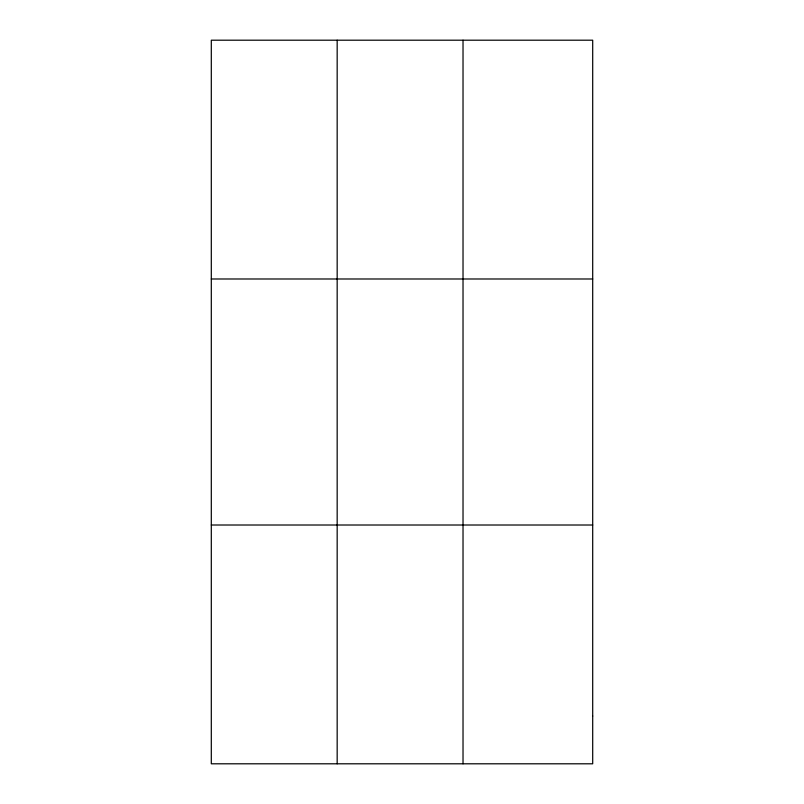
<?xml version="1.0" encoding="UTF-8"?>
<svg xmlns="http://www.w3.org/2000/svg" width="804" height="804" viewBox="0 0 804 804"><rect width="100%" height="100%" fill="white"/><g stroke="black" fill="none" stroke-linecap="round" stroke-linejoin="round"><path stroke-width="1.21" d="M337.167 763.8L337.167 40.2M463.024 763.8L463.024 40.2M211.301 278.988L592.699 278.988M211.301 525.012L592.699 525.012M592.699 716.042L592.699 763.8L211.301 763.8L211.301 40.2L592.699 40.2L592.699 716.042"/></g></svg>
